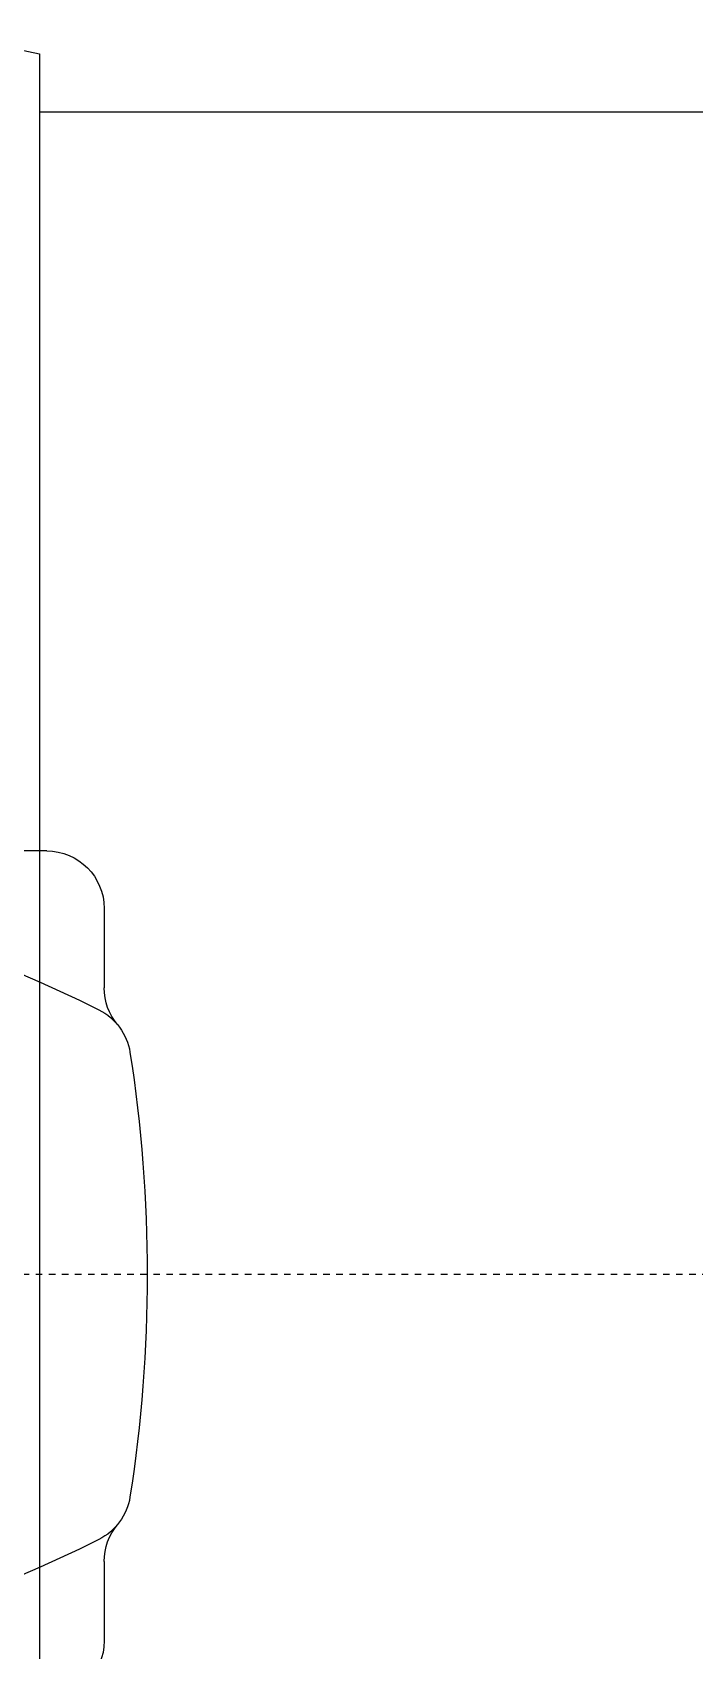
# Model space of a CAD drawing. Extents: x -3450 to 27857, y -1288 to 11880.
# Drawn here: x 946.08 to 956.22, y 969.04 to 993.81 of the extents above; entities that cross this region are included whole.
import ezdxf

# ---------------------------------------------------------------- set-up
doc = ezdxf.new("R2010")
doc.units = 0
doc.linetypes.add('188K-SM-03-F20-MECH-EQ-Y2257103$0$CENTER', pattern=[2, 1.25, -0.25, 0.25, -0.25])
doc.layers.add('188K-SM-03-F20-MECH-EQ-Y2257103$0$18P7-PCWR-20.7-Center', color=214, linetype='188K-SM-03-F20-MECH-EQ-Y2257103$0$CENTER')
doc.layers.add('188K-SM-03-F20-MECH-EQ-Y2257103$0$18P7-PCWR-20.7-PIPE', color=6, linetype='Continuous')

# ---------------------------------------------------------------- blocks, each defined once
blk = doc.blocks.new('188K-SM-03-F20-MECH-EQ-Y2257103$0$18P7-多耳-蝶閥-300A-上視-捷流')
at = {"linetype": 'Continuous'}
for p, q in [((-59, -83), (-59, -43.16)), ((-51, -91), (-39.93, -91)), ((39.93, -91), (51, -91))]:
    blk.add_line(p, q, dxfattribs=at)
for centre, radius, start, end in [((141.99, -0.78), 200, 179.0096, 206.5779), ((-141.99, -0.78), 200, 333.4221, 0.9904), ((-51, -83), 8, 180, 270), ((51, -83), 8, 270, 0), ((-39.93, -99), 8, 50.3188, 90), ((-29.72, -86.69), 8, 206.5779, 261.096), ((29.72, -86.69), 8, 278.904, 333.4221), ((39.93, -99), 8, 90, 129.6812), ((0, 103), 200, 261.096, 278.904)]:
    blk.add_arc(centre, radius, start, end, dxfattribs=at)
blk = doc.blocks.new('188K-SM-03-F20-MECH-EQ-Y2257103$0$18P7-法蘭-300A-正視-派肯')
blk.add_lwpolyline([(-173, 14), (-170, 0), (170, 0), (173, 14)])
blk = doc.blocks.new('188K-SM-03-F20-MECH-EQ-Y2257103$0$300A-捷流蝶閥+派肯法蘭-上視')
for name, p in [('188K-SM-03-F20-MECH-EQ-Y2257103$0$18P7-多耳-蝶閥-300A-上視-捷流', (0, 0)), ('188K-SM-03-F20-MECH-EQ-Y2257103$0$18P7-法蘭-300A-正視-派肯', (0, -82))]:
    blk.add_blockref(name, p)
blk = doc.blocks.new('188K-SM-03-F20-MECH-EQ-Y2257103$0$18P7-PCW-過濾桶配管')
at = {"layer": '188K-SM-03-F20-MECH-EQ-Y2257103$0$18P7-PCWR-20.7-Center', "ltscale": 0.05}
blk.add_line((0, -102.607), (0, -16.202), dxfattribs=at)
at = {"layer": '188K-SM-03-F20-MECH-EQ-Y2257103$0$18P7-PCWR-20.7-PIPE'}
for p, q in [((-16.195, -46.887), (-16.195, -61.207)), ((16.195, -46.887), (16.195, -61.207))]:
    blk.add_line(p, q, dxfattribs=at)
at = {"layer": '188K-SM-03-F20-MECH-EQ-Y2257103$0$18P7-PCWR-20.7-PIPE', "xscale": 0.09999999999999992, "yscale": 0.09999999999999992, "zscale": 0.09999999999999992}
blk.add_blockref('188K-SM-03-F20-MECH-EQ-Y2257103$0$300A-捷流蝶閥+派肯法蘭-上視', (0, -38.687), dxfattribs=at)
blk = doc.blocks.new('188K-SM-03-F20-MECH-EQ-Y2257103')
at = {"layer": '188K-SM-03-F20-MECH-EQ-Y2257103$0$18P7-PCWR-20.7-PIPE', "xscale": -1.099104711986056, "yscale": 1.099104711986056, "zscale": 1.099104711986056, "rotation": 90}
blk.add_blockref('188K-SM-03-F20-MECH-EQ-Y2257103$0$18P7-PCW-過濾桶配管', (894.661, 974.797), dxfattribs=at)

msp = doc.modelspace()

# ---------------------------------------------------------------- block references
msp.add_blockref('188K-SM-03-F20-MECH-EQ-Y2257103', (0, 0))

doc.saveas('drawing.dxf')
